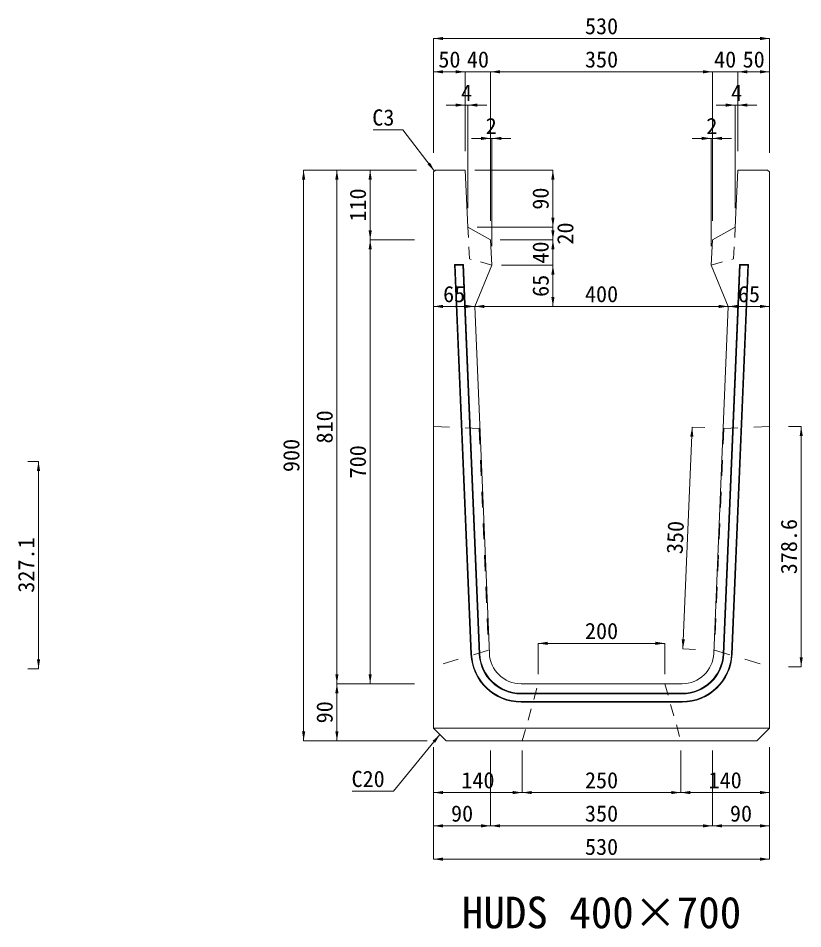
# Model space of a CAD drawing. Units: millimetres at full size. Extents: x 127218 to 153459, y 69919 to 78768.
# Drawn here: x 132258 to 133496, y 72527 to 73963 of the extents above; entities that cross this region are included whole.
import ezdxf
from ezdxf.enums import TextEntityAlignment as Align

# ---------------------------------------------------------------- set-up
doc = ezdxf.new("R2010")
doc.units = ezdxf.units.MM
doc.header["$LTSCALE"] = 25
doc.linetypes.add('USER1', pattern=[2, 1, -1])
doc.linetypes.add('USER2', pattern=[1.35, 0.75, -0.6])
for name, color, linetype, lineweight in [('0_2', 7, 'USER1', 9), ('寸法線', 7, 'Continuous', 9), ('引出線', 4, 'Continuous', 9), ('本体', 2, 'Continuous', 13), ('目地', 102, 'Continuous', 5)]:
    doc.layers.add(name, color=color, linetype=linetype, lineweight=lineweight)
doc.layers.add('文字', color=7, linetype='Continuous')
doc.styles.add('ＭＳ ゴシック', font='')
doc.styles.get('ＭＳ ゴシック').set_extended_font_data('MS Gothic')

# ---------------------------------------------------------------- blocks, each defined once
blk = doc.blocks.new('filled_arrow')
at = {"color": 0, "linetype": 'Continuous', "lineweight": -2}
blk.add_solid([(7.5, 1.25), (0, 0), (7.5, -1.25)], dxfattribs=at)

msp = doc.modelspace()

# ---------------------------------------------------------------- linework, layer by layer
at = {"layer": '0_2'}
for p, q in [((132913.5, 73319.02), (132985.58, 73316.05)), ((133443.5, 73319.02), (133371.41, 73316.05)), ((132985.58, 73316.05), (133000.27, 72966.36)), ((133371.41, 73316.05), (133356.72, 72966.36)), ((133000.27, 72966.36), (132913.5, 72940.37)), ((133356.72, 72966.36), (133443.5, 72940.37))]:
    msp.add_line(p, q, dxfattribs=at)
at = {"layer": '寸法線'}
for p, q in [((132913.5, 73930.96), (133443.5, 73930.96)), ((132913.5, 73750.46), (132913.5, 73930.96)), ((133443.5, 73750.46), (133443.5, 73930.96)), ((132963.5, 73878.46), (132913.5, 73878.46)), ((132913.5, 73750.46), (132913.5, 73878.46)), ((133033.5, 73878.46), (132933.5, 73878.46)), ((132963.5, 73753.46), (132963.5, 73878.46)), ((132963.5, 73753.46), (132963.5, 73878.46)), ((133353.5, 73878.46), (133003.5, 73878.46)), ((133003.5, 73643.46), (133003.5, 73878.46)), ((133003.5, 73643.46), (133003.5, 73878.46)), ((133423.5, 73878.46), (133323.5, 73878.46)), ((133353.5, 73643.46), (133353.5, 73878.46)), ((133353.5, 73643.46), (133353.5, 73878.46)), ((133443.5, 73878.46), (133393.5, 73878.46)), ((133393.5, 73753.46), (133393.5, 73878.46)), ((133393.5, 73753.46), (133393.5, 73878.46)), ((133443.5, 73750.46), (133443.5, 73878.46)), ((132997.5, 73825.96), (132933.5, 73825.96)), ((132963.5, 73753.46), (132963.5, 73825.96)), ((132967.5, 73663.46), (132967.5, 73825.96)), ((133359.5, 73825.96), (133423.5, 73825.96)), ((133389.5, 73663.46), (133389.5, 73825.96)), ((133393.5, 73753.46), (133393.5, 73825.96)), ((133035.5, 73773.46), (132973.5, 73773.46)), ((133003.5, 73643.46), (133003.5, 73773.46)), ((133005.5, 73603.46), (133005.5, 73773.46)), ((133321.5, 73773.46), (133383.5, 73773.46)), ((133351.5, 73603.46), (133351.5, 73773.46)), ((133353.5, 73643.46), (133353.5, 73773.46)), ((132708.5, 72823.46), (132708.5, 73723.46)), ((132886.5, 73723.46), (132708.5, 73723.46)), ((132761, 73723.46), (132761, 72913.46)), ((132886.5, 73723.46), (132761, 73723.46)), ((132813.5, 73723.46), (132813.5, 73613.46)), ((132886.5, 73723.46), (132813.5, 73723.46)), ((132978.5, 73723.46), (133101.76, 73723.46)), ((133101.76, 73723.46), (133101.76, 73633.46)), ((133101.76, 73583.46), (133101.76, 73663.46)), ((132982.5, 73633.46), (133101.76, 73633.46)), ((132982.5, 73633.46), (133101.76, 73633.46)), ((133101.76, 73643.46), (133101.76, 73543.46)), ((132813.5, 73613.46), (132813.5, 72913.46)), ((132883.5, 73613.46), (132813.5, 73613.46)), ((132883.5, 73613.46), (132813.5, 73613.46)), ((133018.5, 73613.46), (133101.76, 73613.46)), ((133018.5, 73613.46), (133101.76, 73613.46)), ((133020.5, 73573.46), (133101.76, 73573.46)), ((133020.5, 73573.46), (133101.76, 73573.46)), ((133101.76, 73573.46), (133101.76, 73508.46)), ((132978.5, 73508.46), (132913.5, 73508.46)), ((132978.5, 73508.46), (133378.5, 73508.46)), ((132993.5, 73508.46), (133101.76, 73508.46)), ((133378.5, 73508.46), (133443.5, 73508.46)), ((133321.51, 73318.15), (133306.81, 72968.46)), ((133341.44, 73317.31), (133321.51, 73318.15)), ((133473.5, 73319.02), (133493.48, 73319.02)), ((133493.48, 73319.02), (133493.48, 72940.37)), ((132273.5, 73264.18), (132290.29, 73264.18)), ((132290.29, 73264.18), (132290.29, 72937.07)), ((133278.5, 72977.19), (133078.5, 72977.19)), ((133078.5, 72928.46), (133078.5, 72977.19)), ((133278.5, 72928.46), (133278.5, 72977.19)), ((133326.75, 72967.62), (133306.81, 72968.46)), ((132273.5, 72937.07), (132290.29, 72937.07)), ((133473.5, 72940.37), (133493.48, 72940.37)), ((132761, 72913.46), (132761, 72823.46)), ((132883.5, 72913.46), (132761, 72913.46)), ((132883.5, 72913.46), (132761, 72913.46)), ((132883.5, 72913.46), (132813.5, 72913.46)), ((132903.5, 72823.46), (132708.5, 72823.46)), ((132903.5, 72823.46), (132761, 72823.46)), ((132913.5, 72813.46), (132913.5, 72689.38)), ((132913.5, 72813.46), (132913.5, 72636.88)), ((132913.5, 72813.46), (132913.5, 72741.88)), ((133003.5, 72808.46), (133003.5, 72689.38)), ((133053.5, 72808.46), (133053.5, 72741.88)), ((133303.5, 72808.46), (133303.5, 72741.88)), ((133353.5, 72808.46), (133353.5, 72689.38)), ((133443.5, 72813.46), (133443.5, 72689.38)), ((133443.5, 72813.46), (133443.5, 72636.88)), ((133443.5, 72813.46), (133443.5, 72741.88)), ((133003.5, 72793.46), (133003.5, 72689.38)), ((133053.5, 72793.46), (133053.5, 72741.88)), ((133303.5, 72793.46), (133303.5, 72741.88)), ((133353.5, 72793.46), (133353.5, 72689.38)), ((132913.5, 72741.88), (133053.5, 72741.88)), ((133303.5, 72741.88), (133053.5, 72741.88)), ((133303.5, 72741.88), (133443.5, 72741.88)), ((132913.5, 72689.38), (133003.5, 72689.38)), ((133003.5, 72689.38), (133353.5, 72689.38)), ((133353.5, 72689.38), (133443.5, 72689.38)), ((132913.5, 72636.88), (133443.5, 72636.88))]:
    msp.add_line(p, q, dxfattribs=at)
at = {"layer": '引出線'}
for points in [[(132915, 73721.96), (132865.12, 73786.83), (132818.46, 73786.83)], [(132923.5, 72833.46), (132850.2, 72743.86), (132785.31, 72743.86)]]:
    msp.add_lwpolyline(points, dxfattribs=at)
at = {"layer": '本体'}
for p, q in [((133378.5, 73508.46), (133355.51, 72961.36)), ((133305.55, 72913.46), (133051.44, 72913.46))]:
    msp.add_line(p, q, dxfattribs=at)
at = {"layer": '本体', "lineweight": 9}
msp.add_line((132913.5, 72843.46), (133443.5, 72843.46), dxfattribs=at)
at = {"layer": '本体'}
msp.add_lwpolyline([(133001.48, 72961.36), (132978.5, 73508.46), (133005.5, 73573.46), (133003.5, 73613.46), (132967.5, 73633.46), (132963.5, 73723.46), (132916.5, 73723.46), (132913.5, 73720.46), (132913.5, 72843.46), (132933.5, 72823.46), (133423.5, 72823.46), (133443.5, 72843.46), (133443.5, 73720.46), (133440.5, 73723.46), (133393.5, 73723.46), (133389.5, 73633.46), (133353.5, 73613.46), (133351.5, 73573.46), (133378.5, 73508.46)], dxfattribs=at)
at = {"layer": '本体', "linetype": 'USER2', "lineweight": 9}
for points in [[(133005.5, 73573.46), (132970.16, 73583.46), (132967.5, 73633.46)], [(133351.5, 73573.46), (133386.83, 73583.46), (133389.5, 73633.46)]]:
    msp.add_lwpolyline(points, dxfattribs=at)
msp.add_lwpolyline([(133078.5, 72913.46), (133278.5, 72913.46), (133303.5, 72823.46), (133053.5, 72823.46)], close=True, dxfattribs=at)
at = {"layer": '本体'}
for centre, start, end in [((133051.44, 72963.46), 182.40597, 270), ((133305.55, 72963.46), 270, 357.59403)]:
    msp.add_arc(centre, 50, start, end, dxfattribs=at)
at = {"layer": '目地'}
for p, q in [((132946.7, 73574.46), (132947.74, 73573.46)), ((132947.74, 73573.46), (132973.51, 72960.18)), ((132959.75, 73573.46), (132960.71, 73574.46)), ((133410.3, 73574.46), (133384.48, 72960.14)), ((133397.24, 73573.46), (133396.28, 73574.46)), ((133410.3, 73574.46), (133409.25, 73573.46)), ((133051.44, 72898.46), (133305.55, 72898.46)), ((133305.55, 72897.46), (133051.44, 72897.46)), ((133051.44, 72885.46), (133305.55, 72885.46)), ((133305.55, 72884.46), (133051.44, 72884.46))]:
    msp.add_line(p, q, dxfattribs=at)
for points in [[(132972.51, 72960.14), (132946.7, 73574.46), (132960.71, 73574.46), (132986.5, 72960.73)], [(132985.5, 72960.69), (132959.75, 73573.46), (132947.74, 73573.46)], [(133370.5, 72960.73), (133396.28, 73574.46), (133410.3, 73574.46)], [(133383.48, 72960.18), (133409.25, 73573.46), (133397.24, 73573.46), (133371.5, 72960.69)]]:
    msp.add_lwpolyline(points, dxfattribs=at)
for centre, radius, start, end in [((133051.44, 72963.46), 79, 182.40597, 270), ((133051.44, 72963.46), 78, 182.40597, 270), ((133051.44, 72963.46), 66, 182.40597, 270), ((133051.44, 72963.46), 65, 182.40597, 270), ((133305.55, 72963.46), 65, 270, 357.59403), ((133305.55, 72963.46), 66, 270, 357.59403), ((133305.55, 72963.46), 78, 270, 357.59403), ((133305.55, 72963.46), 79, 270, 357.59403)]:
    msp.add_arc(centre, radius, start, end, dxfattribs=at)

# ---------------------------------------------------------------- block references
at = {"layer": '寸法線', "xscale": 2, "yscale": 2}
for p in [(132913.5, 73930.96), (132913.5, 73878.46), (133003.5, 73878.46), (133003.5, 73878.46), (133393.5, 73878.46), (133393.5, 73878.46), (132967.5, 73825.96), (133393.5, 73825.96), (133005.5, 73773.46), (133353.5, 73773.46), (132913.5, 73508.46), (132978.5, 73508.46), (133378.5, 73508.46), (133078.5, 72977.19), (132913.5, 72741.88), (133053.5, 72741.88), (133303.5, 72741.88), (132913.5, 72689.38), (133003.5, 72689.38), (133353.5, 72689.38), (132913.5, 72636.88)]:
    msp.add_blockref('filled_arrow', p, dxfattribs=at)
for p, rotation in [((133443.5, 73930.96), 180), ((132963.5, 73878.46), 180), ((132963.5, 73878.46), 180), ((133353.5, 73878.46), 180), ((133353.5, 73878.46), 180), ((133443.5, 73878.46), 180), ((132963.5, 73825.96), 180), ((133389.5, 73825.96), 180), ((133003.5, 73773.46), 180), ((133351.5, 73773.46), 180), ((132708.5, 73723.46), 270), ((132761, 73723.46), 270), ((132813.5, 73723.46), 270), ((133101.76, 73723.46), 270), ((133101.76, 73633.46), 90), ((133101.76, 73633.46), 90), ((132813.5, 73613.46), 90), ((133101.76, 73613.46), 90), ((132813.5, 73613.46), 270), ((133101.76, 73613.46), 270), ((133101.76, 73573.46), 270), ((133101.76, 73573.46), 270), ((133101.76, 73508.46), 90), ((132978.5, 73508.46), 180), ((133378.5, 73508.46), 180), ((133443.5, 73508.46), 180), ((133321.51, 73318.15), 267.6), ((133493.48, 73319.02), 270), ((132290.29, 73264.18), 270), ((133278.5, 72977.19), 180), ((133306.81, 72968.46), 87.6), ((132290.29, 72937.07), 90), ((133493.48, 72940.37), 90), ((132761, 72913.46), 90), ((132813.5, 72913.46), 90), ((132761, 72913.46), 270), ((132708.5, 72823.46), 90), ((132761, 72823.46), 90), ((133053.5, 72741.88), 180), ((133303.5, 72741.88), 180), ((133443.5, 72741.88), 180), ((133003.5, 72689.38), 180), ((133353.5, 72689.38), 180), ((133443.5, 72689.38), 180), ((133443.5, 72636.88), 180)]:
    msp.add_blockref('filled_arrow', p, dxfattribs=dict(at, rotation=rotation))
at = {"layer": '引出線', "xscale": 2, "yscale": 2}
for p, rotation in [((132915, 73721.96), 127.6), ((132923.5, 72833.46), 230.7)]:
    msp.add_blockref('filled_arrow', p, dxfattribs=dict(at, rotation=rotation))

# ---------------------------------------------------------------- texts
at = {"layer": '寸法線', "style": 'ＭＳ ゴシック'}
for s, p in [('530', (133178.5, 73950.46)), ('50', (132938.5, 73897.96)), ('40', (132983.5, 73897.96)), ('350', (133178.5, 73897.96)), ('40', (133373.5, 73897.96)), ('50', (133418.5, 73897.96)), ('4', (132965.5, 73845.46)), ('4', (133391.5, 73845.46)), ('2', (133004.5, 73792.96)), ('2', (133352.5, 73792.96)), ('65', (132946, 73527.96)), ('400', (133178.5, 73527.96)), ('65', (133411, 73527.96)), ('200', (133178.5, 72996.69)), ('140', (132983.5, 72761.38)), ('250', (133178.5, 72761.38)), ('140', (133373.5, 72761.38)), ('90', (132958.5, 72708.88)), ('350', (133178.5, 72708.88)), ('90', (133398.5, 72708.88)), ('530', (133178.5, 72656.38))]:
    msp.add_text(s, height=25.63, dxfattribs=at).set_placement(p, align=Align.MIDDLE_CENTER)
for s, rotation, p in [('110', 90, (132794, 73668.46)), ('90', 90, (133082.26, 73678.46)), ('20', 90, (133121.26, 73623.46)), ('40', 90, (133082.26, 73593.46)), ('65', 90, (133082.26, 73540.96)), ('810', 90, (132741.5, 73318.46)), ('900', 90, (132689, 73273.46)), ('700', 90, (132794, 73263.46)), ('350', 87.594, (133294.68, 73144.12)), ('378.6', 90, (133473.98, 73129.7)), ('327.1', 90, (132270.79, 73100.62)), ('90', 90, (132741.5, 72868.46))]:
    msp.add_text(s, height=25.63, rotation=rotation, dxfattribs=at).set_placement(p, align=Align.MIDDLE_CENTER)
at = {"layer": '引出線', "style": 'ＭＳ ゴシック'}
for s, p in [('C3', (132834.29, 73819.23)), ('C20', (132810.25, 72776.26))]:
    msp.add_text(s, height=25.63, dxfattribs=at).set_placement(p, align=Align.TOP_CENTER)
at = {"layer": '文字', "style": 'ＭＳ ゴシック'}
msp.add_text('HUDS 400×700', height=49.84, dxfattribs=at).set_placement((133178.5, 72552.79), align=Align.MIDDLE_CENTER)

doc.saveas('drawing.dxf')
